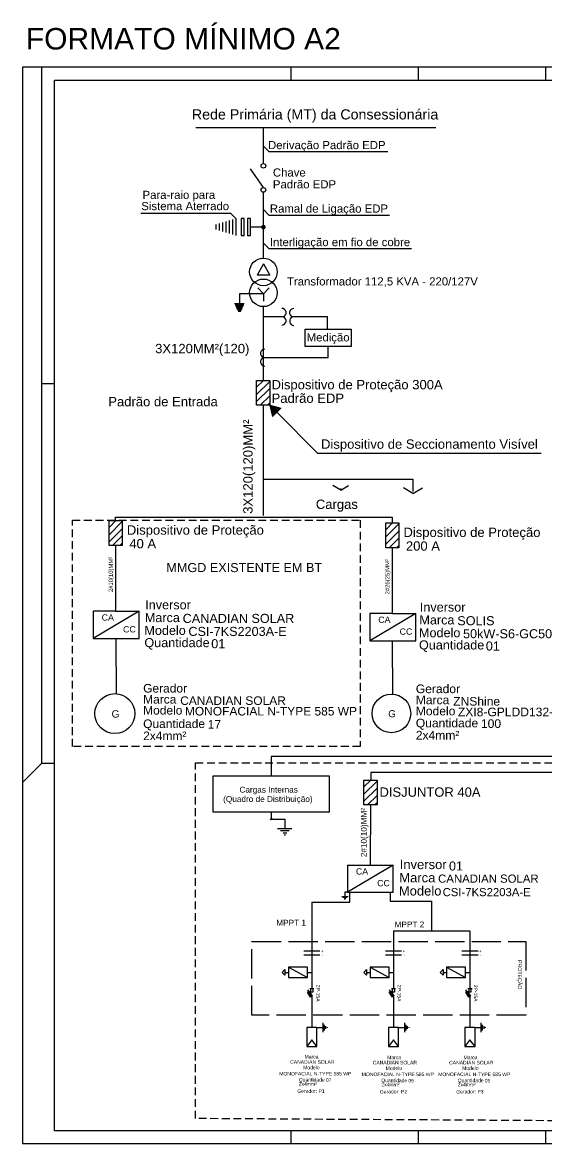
# Model space of a CAD drawing. Header units: millimetres. Extents: x 2145 to 2768, y 1325 to 1784.
# Drawn here: x 2145.1 to 2359.8, y 1324.6 to 1783.5 of the extents above; entities that cross this region are included whole.
import ezdxf
from ezdxf.enums import TextEntityAlignment as Align

# ---------------------------------------------------------------- set-up
doc = ezdxf.new("R2010")
doc.units = ezdxf.units.MM
doc.linetypes.add('ACAD_ISO02W100', pattern=[15, 12, -3])
doc.linetypes.add('HIDDEN2', pattern=[4.7625, 3.175, -1.5875])
doc.layers.add('2-Formato', color=7, linetype='Continuous')
doc.styles.add('arial', font='arial.ttf')

# ---------------------------------------------------------------- blocks, each defined once
blk = doc.blocks.new('A0')
at = {"color": 1}
for p, q in [((75, 4205), (0, 4205)), ((0, 4205), (0, 1410)), ((1050, 4155), (1050, 4205)), ((1547.5, 4155), (1547.5, 4205)), ((2045, 4155), (2045, 4205)), ((3020, 4155), (3020, 4205)), ((3995, 4155), (3995, 4205)), ((4970, 4155), (4970, 4205)), ((75, 2970), (125, 2970)), ((5895, 2970), (5945, 2970)), ((5895, 1485), (5945, 1485)), ((1050, 0), (1050, 50)), ((1547.5, 0), (1547.5, 50)), ((2045, 0), (2045, 50)), ((3020, 0), (3020, 50)), ((3995, 0), (3995, 50)), ((4970, 0), (4970, 50))]:
    blk.add_line(p, q, dxfattribs=at)
blk.add_lwpolyline([(125, 1485), (75, 1485), (0, 1410), (0, 0), (5945, 0), (5945, 4205), (75, 4205), (75, 1485)], dxfattribs=at)
at = {"color": 7}
blk.add_lwpolyline([(125, 4155), (5895, 4155), (5895, 50), (125, 50)], close=True, dxfattribs=at)

msp = doc.modelspace()

# ---------------------------------------------------------------- hatches: boundary and pattern name
at = {"ltscale": 0.1}
h = msp.add_hatch(dxfattribs=at)
h.set_pattern_fill('ANSI31', color=1, scale=0.655548, style=0)
h.set_pattern_definition([(45, (-7647.7698, 2300.7303), (-1.47174766, 1.47174766), [])])
h.paths.add_polyline_path([(2241.03, 1636.98), (2246.4, 1636.98), (2246.4, 1626.77), (2241.03, 1626.77)])
msp.add_hatch(color=7, dxfattribs=at).paths.add_polyline_path([(2247.54, 1622.23), (2250.94, 1625.63), (2246.4, 1626.77)])
h = msp.add_hatch(dxfattribs=at)
h.set_pattern_fill('ANSI31', scale=0.655548, style=0)
h.set_pattern_definition([(45, (-7708.1948, 2243.335), (-1.47174766, 1.47174766), [])])
h.paths.add_polyline_path([(2180.61, 1579.58), (2185.97, 1579.58), (2185.97, 1569.38), (2180.61, 1569.38)])
h = msp.add_hatch(dxfattribs=at)
h.set_pattern_fill('ANSI31', scale=0.655548, style=0)
h.set_pattern_definition([(45, (-7594.9357, 2242.3847), (-1.47174766, 1.47174766), [])])
h.paths.add_polyline_path([(2293.87, 1578.63), (2299.23, 1578.63), (2299.23, 1568.43), (2293.87, 1568.43)])
h = msp.add_hatch(dxfattribs=at)
h.set_pattern_fill('ANSI31', scale=0.652583, style=0)
h.set_pattern_definition([(45, (-7559.0828, 2134.1144), (-1.46508986, 1.46508986), [])])
h.paths.add_polyline_path([(2284.99, 1473.36), (2290.33, 1473.36), (2290.33, 1463.21), (2284.99, 1463.21)])

# ---------------------------------------------------------------- linework, layer by layer
for p, q in [((2216.15, 1740.56), (2314.4, 1740.56)), ((2243.79, 1725.75), (2243.79, 1740.56)), ((2246.03, 1730.62), (2294.71, 1730.62)), ((2243.81, 1715.89), (2238.49, 1723.52)), ((2243.79, 1687.05), (2243.79, 1714)), ((2246.03, 1704.64), (2295.46, 1704.64)), ((2246.03, 1690.9), (2304.38, 1690.9)), ((2243.77, 1636.98), (2243.77, 1667.17)), ((2243.77, 1664.39), (2243.77, 1665.78)), ((2251.95, 1663), (2243.77, 1663)), ((2270.03, 1663), (2255.68, 1663)), ((2270.03, 1657.92), (2270.03, 1663)), ((2270.32, 1646.37), (2270.32, 1650.89)), ((2243.77, 1646.37), (2270.32, 1646.37)), ((2243.72, 1626.77), (2243.72, 1594.16)), ((2243.72, 1596.53), (2305, 1596.53)), ((2243.72, 1594.16), (2243.72, 1581.73)), ((2275.48, 1592.09), (2272.28, 1593.94)), ((2275.48, 1592.09), (2278.68, 1593.94)), ((2275.48, 1592.76), (2275.48, 1592.09)), ((2305, 1590.71), (2301.12, 1592.95)), ((2305, 1596.53), (2305, 1591.52)), ((2305, 1590.71), (2308.88, 1592.95)), ((2183.29, 1581.04), (2296.55, 1581.04)), ((2183.29, 1579.58), (2183.29, 1581.04)), ((2296.55, 1581.04), (2296.55, 1578.63)), ((2183.22, 1569.38), (2183.22, 1542.46)), ((2296.48, 1568.43), (2296.48, 1541.51)), ((2183.22, 1542.46), (2174.06, 1542.46)), ((2174.06, 1542.46), (2174.06, 1531.38)), ((2192.9, 1542.46), (2174.06, 1531.38)), ((2183.22, 1542.46), (2192.9, 1542.46)), ((2192.9, 1531.38), (2192.9, 1542.46)), ((2296.48, 1541.51), (2287.32, 1541.51)), ((2287.32, 1541.51), (2287.32, 1530.43)), ((2306.16, 1541.51), (2287.32, 1530.43)), ((2296.48, 1541.51), (2306.16, 1541.51)), ((2306.16, 1530.43), (2306.16, 1541.51)), ((2174.06, 1531.38), (2192.9, 1531.38)), ((2183.35, 1531.38), (2183.48, 1508.54)), ((2287.32, 1530.43), (2306.16, 1530.43)), ((2296.58, 1530.43), (2296.7, 1508.35)), ((2445.06, 1483.06), (2247, 1483.06)), ((2247, 1483.06), (2247, 1475.14)), ((2543.82, 1476.5), (2287.74, 1476.5)), ((2287.66, 1463.21), (2287.57, 1438.51)), ((2278.2, 1438.51), (2278.2, 1427.48)), ((2296.94, 1438.51), (2278.2, 1427.48)), ((2278.2, 1438.51), (2296.94, 1438.51)), ((2296.94, 1427.48), (2296.94, 1438.51)), ((2278.2, 1427.48), (2296.94, 1427.48)), ((2279.23, 1423.41), (2279.23, 1427.48)), ((2295.77, 1427.48), (2295.77, 1423.79)), ((2263.63, 1423.41), (2279.23, 1423.41)), ((2263.63, 1423.41), (2263.63, 1411.62)), ((2295.77, 1423.79), (2312.72, 1423.79)), ((2312.72, 1411.62), (2312.72, 1423.79)), ((2263.63, 1411.62), (2263.63, 1388.02)), ((2297.08, 1411.62), (2297.08, 1388.02)), ((2297.08, 1411.62), (2328.37, 1411.62)), ((2328.37, 1411.62), (2328.37, 1388.02)), ((2266.96, 1403.32), (2260.3, 1403.32)), ((2266.96, 1401.69), (2260.3, 1401.69)), ((2300.41, 1403.32), (2293.75, 1403.32)), ((2300.41, 1401.69), (2293.75, 1401.69)), ((2331.7, 1403.32), (2325.04, 1403.32)), ((2331.7, 1401.69), (2325.04, 1401.69)), ((2252.63, 1395.84), (2251.45, 1394.66)), ((2252.63, 1395.84), (2252.63, 1393.49)), ((2254.05, 1396.75), (2261.79, 1392.58)), ((2286.07, 1395.84), (2284.9, 1394.66)), ((2286.07, 1395.84), (2286.07, 1393.49)), ((2287.5, 1396.75), (2295.24, 1392.58)), ((2317.37, 1395.84), (2316.19, 1394.66)), ((2317.37, 1395.84), (2317.37, 1393.49)), ((2318.79, 1396.75), (2326.53, 1392.58)), ((2251.45, 1394.66), (2252.63, 1393.49)), ((2252.63, 1394.66), (2254.05, 1394.66)), ((2261.79, 1394.66), (2263.63, 1394.66)), ((2284.9, 1394.66), (2286.07, 1393.49)), ((2286.07, 1394.66), (2287.5, 1394.66)), ((2295.24, 1394.66), (2297.08, 1394.66)), ((2316.19, 1394.66), (2317.37, 1393.49)), ((2317.37, 1394.66), (2318.79, 1394.66)), ((2326.53, 1394.66), (2328.37, 1394.66)), ((2261.79, 1387.48), (2263.63, 1384.44)), ((2262.77, 1388.02), (2264.49, 1388.02)), ((2295.24, 1387.48), (2297.08, 1384.44)), ((2296.22, 1388.02), (2297.94, 1388.02)), ((2326.53, 1387.48), (2328.37, 1384.44)), ((2327.51, 1388.02), (2329.23, 1388.02)), ((2263.63, 1384.44), (2263.63, 1372.04)), ((2297.08, 1384.44), (2297.08, 1372.04)), ((2328.37, 1384.44), (2328.37, 1372.04)), ((2263.63, 1367.01), (2261.55, 1364.3)), ((2265.71, 1364.3), (2263.63, 1367.01)), ((2297.08, 1367.01), (2295, 1364.3)), ((2299.16, 1364.3), (2297.08, 1367.01)), ((2328.37, 1367.01), (2326.29, 1364.3)), ((2330.45, 1364.3), (2328.37, 1367.01))]:
    msp.add_line(p, q)
at = {"color": 7, "ltscale": 0.1}
for p, q in [((2246.03, 1730.62), (2243.79, 1732.86)), ((2193.55, 1705.43), (2230.31, 1705.43)), ((2232.55, 1703.19), (2230.31, 1705.43)), ((2231.19, 1702.78), (2231.19, 1696.67)), ((2232.55, 1703.19), (2232.55, 1696.26)), ((2246.03, 1704.64), (2243.79, 1706.87)), ((2224.36, 1700.73), (2224.36, 1698.71)), ((2225.73, 1701.14), (2225.73, 1698.31)), ((2227.09, 1701.55), (2227.09, 1697.9)), ((2228.46, 1701.96), (2228.46, 1697.49)), ((2229.82, 1702.37), (2229.82, 1697.08)), ((2243.79, 1699.72), (2238.54, 1699.72)), ((2246.03, 1690.9), (2243.79, 1693.14)), ((2243.79, 1684.67), (2241.21, 1680.1)), ((2243.79, 1684.67), (2246.37, 1680.1)), ((2246.37, 1680.1), (2241.21, 1680.1)), ((2243.79, 1672.4), (2233.99, 1672.4)), ((2233.99, 1672.4), (2233.99, 1668.42)), ((2241.49, 1674.93), (2243.79, 1672.4)), ((2246.09, 1674.93), (2243.79, 1672.4)), ((2243.79, 1672.4), (2243.79, 1669.35)), ((2232.01, 1668.42), (2235.97, 1668.42)), ((2232.24, 1667.9), (2235.74, 1667.9)), ((2232.47, 1667.37), (2235.51, 1667.37)), ((2232.7, 1666.85), (2235.28, 1666.85)), ((2232.94, 1666.33), (2235.04, 1666.33)), ((2233.17, 1665.81), (2234.81, 1665.81)), ((2233.4, 1665.28), (2234.58, 1665.28)), ((2246.4, 1626.77), (2247.54, 1622.23)), ((2246.4, 1626.77), (2250.94, 1625.63)), ((2247.54, 1622.23), (2250.94, 1625.63)), ((2249.24, 1623.93), (2266.09, 1607.08)), ((2357.58, 1607.08), (2266.09, 1607.08)), ((2287.74, 1476.5), (2287.74, 1473.31))]:
    msp.add_line(p, q, dxfattribs=at)
at = {"color": 1, "ltscale": 0.1}
msp.add_line((2247, 1460.26), (2247, 1457.39), dxfattribs=at)
at = {"color": 3}
for p, q in [((2247, 1457.39), (2252.55, 1457.39)), ((2252.55, 1457.39), (2252.55, 1453.53)), ((2249.63, 1453.53), (2255.47, 1453.53)), ((2250.84, 1452.69), (2254.37, 1452.69)), ((2251.87, 1451.82), (2253.42, 1451.82)), ((2252.33, 1450.93), (2252.89, 1450.93)), ((2277.15, 1427.48), (2277.15, 1425.77)), ((2278.2, 1427.48), (2277.15, 1427.48)), ((2275.85, 1425.77), (2278.44, 1425.77)), ((2276.39, 1425.39), (2277.95, 1425.39)), ((2276.85, 1425.01), (2277.54, 1425.01)), ((2277.05, 1424.61), (2277.3, 1424.61)), ((2268.27, 1370.11), (2268.27, 1373.97)), ((2268.82, 1370.91), (2268.82, 1373.24)), ((2269.4, 1371.59), (2269.4, 1372.62)), ((2269.99, 1371.89), (2269.99, 1372.27)), ((2301.71, 1370.11), (2301.71, 1373.97)), ((2302.27, 1370.91), (2302.27, 1373.24)), ((2302.85, 1371.59), (2302.85, 1372.62)), ((2303.44, 1371.89), (2303.44, 1372.27)), ((2333.01, 1370.11), (2333.01, 1373.97)), ((2333.56, 1370.91), (2333.56, 1373.24)), ((2334.14, 1371.59), (2334.14, 1372.62)), ((2334.73, 1371.89), (2334.73, 1372.27)), ((2265.71, 1372.04), (2268.27, 1372.04)), ((2299.16, 1372.04), (2301.71, 1372.04)), ((2330.45, 1372.04), (2333.01, 1372.04))]:
    msp.add_line(p, q, dxfattribs=at)
for points in [[(2243.79, 1725.75), (2243.79, 1731.62)], [(2243.79, 1687.05), (2243.79, 1714)]]:
    msp.add_lwpolyline(points)
at = {"color": 7, "ltscale": 0.1}
for points in [[(2235.94, 1703.19), (2234.64, 1703.19), (2234.64, 1696.26), (2235.94, 1696.26)], [(2238.54, 1703.19), (2237.24, 1703.19), (2237.24, 1696.26), (2238.54, 1696.26)], [(2260.94, 1657.92), (2279.71, 1657.92), (2279.71, 1650.89), (2260.94, 1650.89)], [(2180.61, 1579.58), (2185.97, 1579.58), (2185.97, 1569.38), (2180.61, 1569.38)], [(2293.87, 1578.63), (2299.23, 1578.63), (2299.23, 1568.43), (2293.87, 1568.43)], [(2284.99, 1473.36), (2290.33, 1473.36), (2290.33, 1463.21), (2284.99, 1463.21)]]:
    msp.add_lwpolyline(points, close=True, dxfattribs=at)
at = {"color": 7, "ltscale": 0.1, "const_width": 0.925}
msp.add_lwpolyline([(2243.33, 1699.72, 1), (2244.25, 1699.72, 1)], format="xyb", close=True, dxfattribs=at)
at = {"color": 1, "ltscale": 0.1}
for points in [[(2241.03, 1636.98), (2246.4, 1636.98), (2246.4, 1626.77), (2241.03, 1626.77)], [(2223.29, 1475.14), (2270.71, 1475.14), (2270.71, 1460.26), (2223.29, 1460.26)]]:
    msp.add_lwpolyline(points, close=True, dxfattribs=at)
at = {"color": 5, "linetype": 'HIDDEN2'}
msp.add_lwpolyline([(2165.57, 1579.78), (2283.49, 1579.78), (2283.49, 1487.05), (2165.57, 1487.05)], close=True, dxfattribs=at)
at = {"color": 7, "linetype": 'HIDDEN2'}
msp.add_lwpolyline([(2677.66, 1480.43), (2677.66, 1332.02), (2215.97, 1334.8), (2215.97, 1480.43)], close=True, dxfattribs=at)
at = {"color": 251, "linetype": 'ACAD_ISO02W100', "true_color": 0x636466}
msp.add_lwpolyline([(2239.09, 1407.35), (2351.21, 1407.35), (2351.21, 1377.15), (2239.09, 1377.15)], close=True, dxfattribs=at)
for points in [[(2254.05, 1392.58), (2261.79, 1392.58), (2261.79, 1396.75), (2254.05, 1396.75)], [(2287.5, 1392.58), (2295.24, 1392.58), (2295.24, 1396.75), (2287.5, 1396.75)], [(2318.79, 1392.58), (2326.53, 1392.58), (2326.53, 1396.75), (2318.79, 1396.75)], [(2261.89, 1386.59), (2262.56, 1386.99), (2263.82, 1384.9), (2263.15, 1384.5)], [(2263.28, 1388.02), (2263.98, 1388.02), (2263.98, 1386.58), (2263.28, 1386.58)], [(2295.34, 1386.59), (2296, 1386.99), (2297.27, 1384.9), (2296.6, 1384.5)], [(2296.73, 1388.02), (2297.42, 1388.02), (2297.42, 1386.58), (2296.73, 1386.58)], [(2326.63, 1386.59), (2327.29, 1386.99), (2328.56, 1384.9), (2327.89, 1384.5)], [(2328.02, 1388.02), (2328.72, 1388.02), (2328.72, 1386.58), (2328.02, 1386.58)], [(2261.55, 1372.04), (2261.55, 1364.3), (2265.71, 1364.3), (2265.71, 1372.04)], [(2295, 1372.04), (2295, 1364.3), (2299.16, 1364.3), (2299.16, 1372.04)], [(2326.29, 1372.04), (2326.29, 1364.3), (2330.45, 1364.3), (2330.45, 1372.04)]]:
    msp.add_lwpolyline(points, close=True)
for centre, radius in [((2243.81, 1724.81), 0.946), ((2243.81, 1714.95), 0.946), ((2182.97, 1500.57), 8.18), ((2296.21, 1500.66), 7.91)]:
    msp.add_circle(centre, radius)
at = {"color": 7, "ltscale": 0.1}
for centre in [(2243.79, 1681.4), (2243.79, 1672.82)]:
    msp.add_circle(centre, 5.65, dxfattribs=at)
at = {"color": 3}
msp.add_circle((2247, 1457.39), 0.268, dxfattribs=at)
for centre, radius, start, end in [((2251.37, 1664.68), 1.77, 288.8842, 91.389), ((2256.27, 1664.67), 1.76, 89.7341, 250.4068), ((2251.33, 1661.37), 1.75, 269.9042, 69.3164), ((2256.4, 1661.29), 1.86, 112.8276, 266.2218), ((2244.36, 1648.03), 1.76, 89.7341, 250.4068), ((2244.5, 1644.65), 1.86, 112.8276, 266.2218)]:
    msp.add_arc(centre, radius, start, end)

# ---------------------------------------------------------------- block references
at = {"layer": '2-Formato', "xscale": 0.1047851001613937, "yscale": 0.1047851001613937, "zscale": 0.1047851001613937}
msp.add_blockref('A0', (2145.11, 1324.56), dxfattribs=at)

# ---------------------------------------------------------------- texts
at = {"style": 'arial'}
msp.add_text('FORMATO MÍNIMO A2  ', height=8.7954, dxfattribs=at).set_placement((2214.41, 1776.83), align=Align.MIDDLE_CENTER)
for s, height, p in [('Rede Primária (MT) da Consessionária', 4.1664, (2214.51, 1743.79)), ('Derivação Padrão EDP', 3.3331, (2245.69, 1731.64)), ('Chave', 3.333, (2247.68, 1720.42)), ('Padrão EDP', 3.333, (2247.68, 1715.58)), ('Para-raio para', 3.3331, (2194.31, 1711.26)), ('Sistema Aterrado', 3.3331, (2193.79, 1706.67)), ('Ramal de Ligação EDP', 3.3331, (2246.44, 1705.66)), ('Interligação em fio de cobre', 3.3331, (2246.44, 1691.92)), ('Transformador 112,5 KVA - 220/127V', 3.3331, (2253.45, 1675.83)), ('Medição', 3.333, (2261.5, 1652.93)), ('3X120MM²(120)', 3.8241, (2199.47, 1648.1)), ('Padrão de Entrada', 3.8241, (2180.27, 1626.37)), ('Cargas', 3.824, (2265.27, 1584.36)), ('Dispositivo de Proteção', 3.8241, (2187.88, 1573.82)), ('Dispositivo de Proteção', 3.8241, (2301.14, 1572.87)), ('40 A', 3.824, (2188.89, 1568.22)), ('200 A', 3.824, (2302.15, 1567.27)), ('Inversor ', 3.703, (2195.4, 1543.26)), ('Inversor ', 3.703, (2307.85, 1542.31)), ('CA', 2.584, (2177.57, 1538.64)), ('Marca', 3.703, (2195.23, 1538.03)), ('CA', 2.584, (2290.83, 1537.69)), ('Marca', 3.703, (2307.67, 1537.08)), ('CC', 2.584, (2186.32, 1533.8)), ('Modelo', 3.703, (2195.05, 1532.78)), ('CC', 2.584, (2299.58, 1532.85)), ('Modelo', 3.703, (2307.5, 1531.83)), ('Quantidade', 3.703, (2195.05, 1527.78)), ('Quantidade', 3.703, (2307.5, 1526.83)), ('Gerador', 3.506, (2194.56, 1509.19)), ('Gerador', 3.538, (2306.2, 1508.95)), ('Marca', 3.506, (2194.56, 1504.68)), ('Marca', 3.538, (2306.2, 1504.4)), ('G', 2.99, (2181.62, 1498.95)), ('Modelo', 3.506, (2194.56, 1500.18)), ('G', 2.89, (2294.91, 1499.09)), ('Modelo', 3.538, (2306.2, 1499.86)), ('Quantidade', 3.506, (2194.56, 1494.67)), ('Quantidade', 3.538, (2306.2, 1494.95)), ('2x4mm²', 3.506, (2194.56, 1489.72)), ('2x4mm²', 3.538, (2306.2, 1489.96)), ('Cargas Internas', 2.4076, (2233.98, 1468.23)), ('DISJUNTOR 40A', 3.8068, (2291.34, 1466.54)), ('(Quadro de Distribuição)', 2.4076, (2227.32, 1464.4)), ('CA', 2.572, (2281.68, 1434.7)), ('Inversor ', 3.807, (2299.62, 1436.92)), ('CC', 2.572, (2290.39, 1429.88)), ('Marca', 3.807, (2299.44, 1431.51)), ('Modelo', 3.807, (2299.26, 1426.11)), ('MPPT 1', 2.408, (2249.08, 1413.76)), ('MPPT 2', 2.408, (2297.52, 1413.05)), ('+', 1.29, (2267.4, 1402.71)), ('+', 1.29, (2300.83, 1402.71)), ('+', 1.29, (2332.12, 1402.71)), ('Marca', 1.469, (2260.68, 1359.36)), ('Marca', 1.469, (2294.47, 1359.1)), ('Marca', 1.469, (2325.76, 1359.1)), ('Modelo', 1.469, (2260.08, 1354.98)), ('Modelo', 1.469, (2293.87, 1354.72)), ('Modelo', 1.469, (2325.17, 1354.72)), ('Quantidade', 1.469, (2258.28, 1349.95)), ('2x4mm²', 1.469, (2258.28, 1348.24)), ('Quantidade', 1.469, (2292.08, 1349.69)), ('2x4mm²', 1.469, (2292.08, 1347.98)), ('Quantidade', 1.469, (2323.37, 1349.69)), ('2x4mm²', 1.469, (2323.37, 1347.98)), ('Gerador: P1 ', 1.4693, (2257.68, 1345.33)), ('Gerador: P2 ', 1.4693, (2291.47, 1345.07)), ('Gerador: P3 ', 1.4693, (2322.77, 1345.07))]:
    msp.add_text(s, height=height, dxfattribs=at).set_placement(p)
at = {"color": 7, "style": 'arial'}
for s, height, p in [('Dispositivo de Proteção 300A', 3.8241, (2247.14, 1633.32)), ('Padrão EDP', 3.824, (2247.14, 1627.77)), ('Dispositivo de Seccionamento Visível', 3.8241, (2267.4, 1608.99))]:
    msp.add_text(s, height=height, dxfattribs=at).set_placement(p)
at = {"style": 'arial'}
for s, height, rotation, p in [('3X120(120)MM²', 3.8241, 90, (2239.36, 1582.36)), ('2#10(10)MM²', 1.7264, 90, (2182.16, 1550.31)), ('2#25(25)MM²', 1.7264, 90, (2295.42, 1549.36)), ('2#10(10)MM²', 2.4076, 90, (2286.13, 1441.77)), ('-', 1.29, 270, (2267.46, 1402.02)), ('-', 1.29, 270, (2300.89, 1402.02)), ('-', 1.29, 270, (2332.18, 1402.02))]:
    msp.add_text(s, height=height, rotation=rotation, dxfattribs=at).set_placement(p)
at = {"color": 5, "ltscale": 0.1, "style": 'arial'}
for s, height, p in [('MMGD EXISTENTE EM BT', 3.7026, (2204.05, 1558.5)), ('CANADIAN SOLAR', 3.7026, (2210.74, 1537.7)), ('CSI-7KS2203A-E', 3.7026, (2213.09, 1532.37)), ('01', 3.703, (2222.43, 1527.35)), ('CANADIAN SOLAR', 3.5065, (2209.72, 1504.13)), ('MONOFACIAL N-TYPE 585 WP', 3.5065, (2211.65, 1499.8)), ('17', 3.506, (2221.01, 1494.43))]:
    msp.add_text(s, height=height, dxfattribs=at).set_placement(p)
at = {"color": 1, "ltscale": 0.1, "style": 'arial'}
for s, height, p in [('SOLIS', 3.703, (2323.19, 1536.75)), ('50kW-S6-GC50K-LV (220V)', 3.7026, (2325.54, 1531.42)), ('01', 3.703, (2334.88, 1526.4)), ('ZNShine', 3.538, (2321.5, 1503.84)), ('ZXI8-GPLDD132-700 - Bifacial HTJ - 700Wp', 3.5378, (2323.44, 1499.48)), ('100', 3.538, (2332.88, 1494.71)), ('01', 3.703, (2319.78, 1436.35)), ('CANADIAN SOLAR', 3.3354, (2315.34, 1431.35)), ('CSI-7KS2203A-E', 3.3176, (2317.19, 1425.84)), ('CANADIAN SOLAR', 1.4693, (2254.77, 1357.23)), ('MONOFACIAL N-TYPE 585 WP', 1.4693, (2250.28, 1352.44)), ('CANADIAN SOLAR', 1.4693, (2288.57, 1356.97)), ('CANADIAN SOLAR', 1.4693, (2319.86, 1356.97)), ('07', 1.469, (2269.36, 1349.86)), ('MONOFACIAL N-TYPE 585 WP', 1.4693, (2284.07, 1352.17)), ('05', 1.469, (2303.15, 1349.59)), ('MONOFACIAL N-TYPE 585 WP', 1.4693, (2315.36, 1352.17)), ('05', 1.469, (2334.45, 1349.59))]:
    msp.add_text(s, height=height, dxfattribs=at).set_placement(p)
at = {"color": 251, "true_color": 0x636466, "style": 'arial'}
msp.add_text('PROTEÇÃO', height=1.538, rotation=270, dxfattribs=at).set_placement((2348, 1399.72))
at = {"color": 1, "ltscale": 0.1, "style": 'arial'}
for p in [(2265.51, 1389.56), (2298.71, 1389.56), (2330, 1389.56)]:
    msp.add_text('2P-15A', height=1.469, rotation=270, dxfattribs=at).set_placement(p)

doc.saveas('drawing.dxf')
